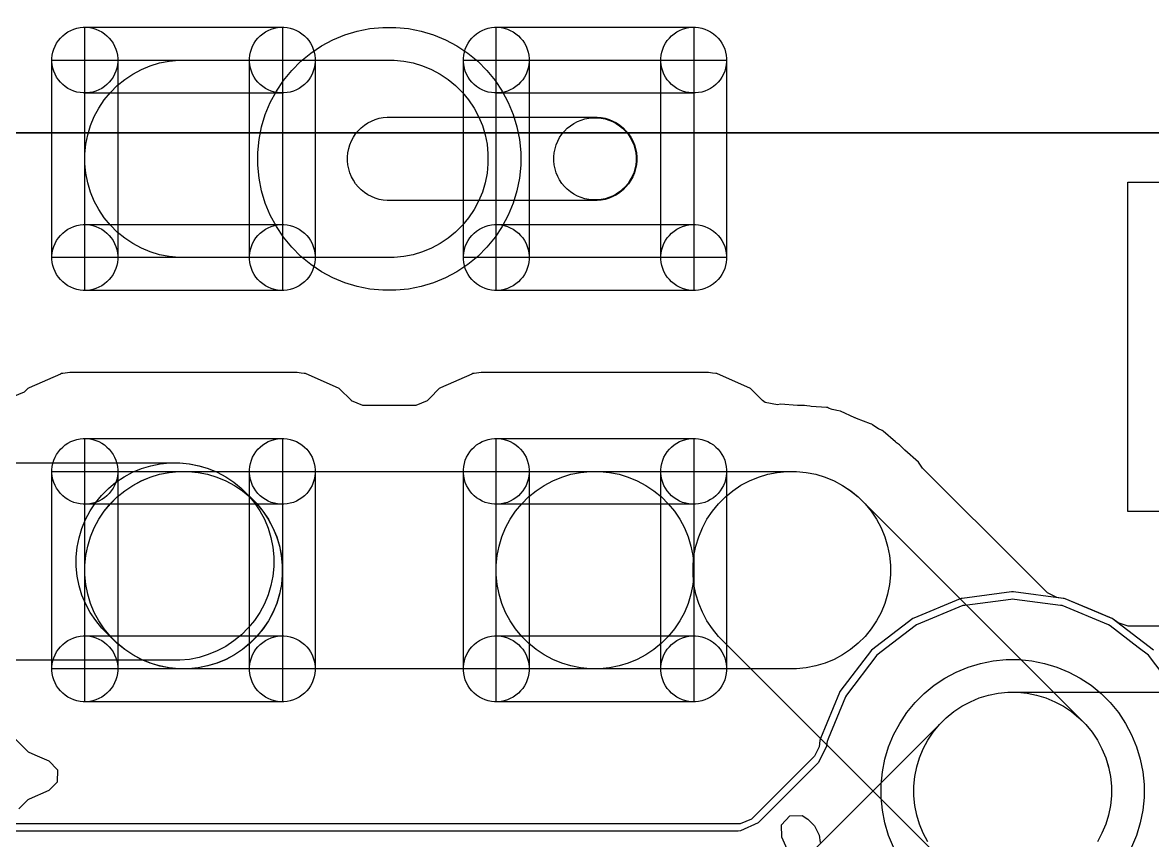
# Model space of a CAD drawing. Extents: x 125179 to 173800, y -108200 to -87800.
# Drawn here: x 142392 to 145825, y -95450 to -92965 of the extents above; entities that cross this region are included whole.
import ezdxf

# ---------------------------------------------------------------- set-up
doc = ezdxf.new("R2010")
doc.units = 0
doc.layers.add('L2D0_Cu1', color=1, linetype='CONTINUOUS')
doc.layers.add('L4D0_Cu2', color=2, linetype='CONTINUOUS')

msp = doc.modelspace()

# ---------------------------------------------------------------- linework, layer by layer
at = {"layer": 'L2D0_Cu1'}
for points in [[(142576.193, -93178.48), (142566.427, -93177.518), (142556.802, -93175.603), (142547.411, -93172.754), (142538.344, -93168.999), (142529.69, -93164.373), (142521.53, -93158.921), (142513.944, -93152.695), (142507.005, -93145.756), (142500.779, -93138.17), (142495.327, -93130.01), (142490.701, -93121.356), (142486.946, -93112.289), (142484.097, -93102.898), (142482.182, -93093.273), (142481.22, -93083.507), (142481.22, -93073.693), (142482.182, -93063.927), (142484.097, -93054.302), (142486.946, -93044.911), (142490.701, -93035.844), (142495.327, -93027.19), (142500.779, -93019.03), (142507.005, -93011.444), (142513.944, -93004.505), (142521.53, -92998.279), (142529.69, -92992.827), (142538.344, -92988.201), (142547.411, -92984.446), (142556.802, -92981.597), (142566.427, -92979.682), (142576.193, -92978.72), (142586.007, -92978.72), (142595.773, -92979.682), (142605.398, -92981.597), (142614.789, -92984.446), (142623.856, -92988.201), (142632.51, -92992.827), (142640.67, -92998.279), (142648.256, -93004.505), (142655.195, -93011.444), (142661.421, -93019.03), (142666.873, -93027.19), (142671.499, -93035.844), (142675.254, -93044.911), (142678.103, -93054.302), (142680.018, -93063.927), (142680.98, -93073.693), (142680.98, -93083.507), (142680.018, -93093.273), (142678.103, -93102.898), (142675.254, -93112.289), (142671.499, -93121.356), (142666.873, -93130.01), (142661.421, -93138.17), (142655.195, -93145.756), (142648.256, -93152.695), (142640.67, -93158.921), (142632.51, -93164.373), (142623.856, -93168.999), (142614.789, -93172.754), (142605.398, -93175.603), (142595.773, -93177.518), (142586.007, -93178.48)], [(142581.1, -93178.6), (142581.1, -92978.6), (143181.1, -92978.6), (143181.1, -93178.6)], [(143176.193, -93178.48), (143166.427, -93177.518), (143156.802, -93175.603), (143147.411, -93172.754), (143138.344, -93168.999), (143129.69, -93164.373), (143121.53, -93158.921), (143113.944, -93152.695), (143107.005, -93145.756), (143100.779, -93138.17), (143095.327, -93130.01), (143090.701, -93121.356), (143086.946, -93112.289), (143084.097, -93102.898), (143082.182, -93093.273), (143081.22, -93083.507), (143081.22, -93073.693), (143082.182, -93063.927), (143084.097, -93054.302), (143086.946, -93044.911), (143090.701, -93035.844), (143095.327, -93027.19), (143100.779, -93019.03), (143107.005, -93011.444), (143113.944, -93004.505), (143121.53, -92998.279), (143129.69, -92992.827), (143138.344, -92988.201), (143147.411, -92984.446), (143156.802, -92981.597), (143166.427, -92979.682), (143176.193, -92978.72), (143186.007, -92978.72), (143195.773, -92979.682), (143205.398, -92981.597), (143214.789, -92984.446), (143223.856, -92988.201), (143232.51, -92992.827), (143240.67, -92998.279), (143248.256, -93004.505), (143255.195, -93011.444), (143261.421, -93019.03), (143266.873, -93027.19), (143271.499, -93035.844), (143275.254, -93044.911), (143278.103, -93054.302), (143280.018, -93063.927), (143280.98, -93073.693), (143280.98, -93083.507), (143280.018, -93093.273), (143278.103, -93102.898), (143275.254, -93112.289), (143271.499, -93121.356), (143266.873, -93130.01), (143261.421, -93138.17), (143255.195, -93145.756), (143248.256, -93152.695), (143240.67, -93158.921), (143232.51, -93164.373), (143223.856, -93168.999), (143214.789, -93172.754), (143205.398, -93175.603), (143195.773, -93177.518), (143186.007, -93178.48)], [(143486.373, -93778.118), (143447.308, -93774.271), (143408.808, -93766.613), (143371.244, -93755.218), (143334.978, -93740.196), (143300.359, -93721.691), (143267.72, -93699.883), (143237.376, -93674.98), (143209.62, -93647.224), (143184.717, -93616.88), (143162.909, -93584.241), (143144.404, -93549.622), (143129.382, -93513.356), (143117.987, -93475.792), (143110.329, -93437.292), (143106.482, -93398.227), (143106.482, -93358.973), (143110.329, -93319.908), (143117.987, -93281.408), (143129.382, -93243.844), (143144.404, -93207.578), (143162.909, -93172.959), (143184.717, -93140.32), (143209.62, -93109.976), (143237.376, -93082.22), (143267.72, -93057.317), (143300.359, -93035.509), (143334.978, -93017.004), (143371.244, -93001.982), (143408.808, -92990.587), (143447.308, -92982.929), (143486.373, -92979.082), (143525.627, -92979.082), (143564.692, -92982.929), (143603.192, -92990.587), (143640.756, -93001.982), (143677.022, -93017.004), (143711.641, -93035.509), (143744.28, -93057.317), (143774.624, -93082.22), (143802.38, -93109.976), (143827.283, -93140.32), (143849.091, -93172.959), (143867.596, -93207.578), (143882.618, -93243.844), (143894.013, -93281.408), (143901.671, -93319.908), (143905.518, -93358.973), (143905.518, -93398.227), (143901.671, -93437.292), (143894.013, -93475.792), (143882.618, -93513.356), (143867.596, -93549.622), (143849.091, -93584.241), (143827.283, -93616.88), (143802.38, -93647.224), (143774.624, -93674.98), (143744.28, -93699.883), (143711.641, -93721.691), (143677.022, -93740.196), (143640.756, -93755.218), (143603.192, -93766.613), (143564.692, -93774.271), (143525.627, -93778.118)], [(143826.193, -93178.48), (143816.427, -93177.518), (143806.802, -93175.603), (143797.411, -93172.754), (143788.344, -93168.999), (143779.69, -93164.373), (143771.53, -93158.921), (143763.944, -93152.695), (143757.005, -93145.756), (143750.779, -93138.17), (143745.327, -93130.01), (143740.701, -93121.356), (143736.946, -93112.289), (143734.097, -93102.898), (143732.182, -93093.273), (143731.22, -93083.507), (143731.22, -93073.693), (143732.182, -93063.927), (143734.097, -93054.302), (143736.946, -93044.911), (143740.701, -93035.844), (143745.327, -93027.19), (143750.779, -93019.03), (143757.005, -93011.444), (143763.944, -93004.505), (143771.53, -92998.279), (143779.69, -92992.827), (143788.344, -92988.201), (143797.411, -92984.446), (143806.802, -92981.597), (143816.427, -92979.682), (143826.193, -92978.72), (143836.007, -92978.72), (143845.773, -92979.682), (143855.398, -92981.597), (143864.789, -92984.446), (143873.856, -92988.201), (143882.51, -92992.827), (143890.67, -92998.279), (143898.256, -93004.505), (143905.195, -93011.444), (143911.421, -93019.03), (143916.873, -93027.19), (143921.499, -93035.844), (143925.254, -93044.911), (143928.103, -93054.302), (143930.018, -93063.927), (143930.98, -93073.693), (143930.98, -93083.507), (143930.018, -93093.273), (143928.103, -93102.898), (143925.254, -93112.289), (143921.499, -93121.356), (143916.873, -93130.01), (143911.421, -93138.17), (143905.195, -93145.756), (143898.256, -93152.695), (143890.67, -93158.921), (143882.51, -93164.373), (143873.856, -93168.999), (143864.789, -93172.754), (143855.398, -93175.603), (143845.773, -93177.518), (143836.007, -93178.48)], [(143831.1, -93178.6), (143831.1, -92978.6), (144431.1, -92978.6), (144431.1, -93178.6)], [(144426.193, -93178.48), (144416.427, -93177.518), (144406.802, -93175.603), (144397.411, -93172.754), (144388.344, -93168.999), (144379.69, -93164.373), (144371.53, -93158.921), (144363.944, -93152.695), (144357.005, -93145.756), (144350.779, -93138.17), (144345.327, -93130.01), (144340.701, -93121.356), (144336.946, -93112.289), (144334.097, -93102.898), (144332.182, -93093.273), (144331.22, -93083.507), (144331.22, -93073.693), (144332.182, -93063.927), (144334.097, -93054.302), (144336.946, -93044.911), (144340.701, -93035.844), (144345.327, -93027.19), (144350.779, -93019.03), (144357.005, -93011.444), (144363.944, -93004.505), (144371.53, -92998.279), (144379.69, -92992.827), (144388.344, -92988.201), (144397.411, -92984.446), (144406.802, -92981.597), (144416.427, -92979.682), (144426.193, -92978.72), (144436.007, -92978.72), (144445.773, -92979.682), (144455.398, -92981.597), (144464.789, -92984.446), (144473.856, -92988.201), (144482.51, -92992.827), (144490.67, -92998.279), (144498.256, -93004.505), (144505.195, -93011.444), (144511.421, -93019.03), (144516.873, -93027.19), (144521.499, -93035.844), (144525.254, -93044.911), (144528.103, -93054.302), (144530.018, -93063.927), (144530.98, -93073.693), (144530.98, -93083.507), (144530.018, -93093.273), (144528.103, -93102.898), (144525.254, -93112.289), (144521.499, -93121.356), (144516.873, -93130.01), (144511.421, -93138.17), (144505.195, -93145.756), (144498.256, -93152.695), (144490.67, -93158.921), (144482.51, -93164.373), (144473.856, -93168.999), (144464.789, -93172.754), (144455.398, -93175.603), (144445.773, -93177.518), (144436.007, -93178.48)], [(142481.1, -93678.6), (142481.1, -93078.6), (142681.1, -93078.6), (142681.1, -93678.6)], [(142866.362, -93678.6), (142837.028, -93675.711), (142808.118, -93669.96), (142779.911, -93661.404), (142752.679, -93650.124), (142726.683, -93636.229), (142702.175, -93619.853), (142679.389, -93601.153), (142658.547, -93580.311), (142639.847, -93557.525), (142623.471, -93533.017), (142609.576, -93507.021), (142598.296, -93479.789), (142589.74, -93451.582), (142583.989, -93422.672), (142581.1, -93393.338), (142581.1, -93363.862), (142583.989, -93334.528), (142589.74, -93305.618), (142598.296, -93277.411), (142609.576, -93250.179), (142623.471, -93224.183), (142639.847, -93199.675), (142658.547, -93176.889), (142679.389, -93156.047), (142702.175, -93137.347), (142726.683, -93120.971), (142752.679, -93107.076), (142779.911, -93095.796), (142808.118, -93087.24), (142837.028, -93081.489), (142866.362, -93078.6), (143520.738, -93078.6), (143550.072, -93081.489), (143578.982, -93087.24), (143607.189, -93095.796), (143634.421, -93107.076), (143660.417, -93120.971), (143684.925, -93137.347), (143707.711, -93156.047), (143728.553, -93176.889), (143747.253, -93199.675), (143763.629, -93224.183), (143777.524, -93250.179), (143788.804, -93277.411), (143797.36, -93305.618), (143803.111, -93334.528), (143806, -93363.862), (143806, -93393.338), (143803.111, -93422.672), (143797.36, -93451.582), (143788.804, -93479.789), (143777.524, -93507.021), (143763.629, -93533.017), (143747.253, -93557.525), (143728.553, -93580.311), (143707.711, -93601.153), (143684.925, -93619.853), (143660.417, -93636.229), (143634.421, -93650.124), (143607.189, -93661.404), (143578.982, -93669.96), (143550.072, -93675.711), (143520.738, -93678.6)], [(142581.1, -93678.6), (142581.1, -93078.6), (143181.1, -93078.6), (143181.1, -93678.6)], [(143081.1, -93678.6), (143081.1, -93078.6), (143281.1, -93078.6), (143281.1, -93678.6)], [(143731.1, -93678.6), (143731.1, -93078.6), (143931.1, -93078.6), (143931.1, -93678.6)], [(143831.1, -93678.6), (143831.1, -93078.6), (144431.1, -93078.6), (144431.1, -93678.6)], [(144331.1, -93678.6), (144331.1, -93078.6), (144531.1, -93078.6), (144531.1, -93678.6)], [(143499.761, -93505.6), (143487.343, -93504.377), (143475.104, -93501.943), (143463.163, -93498.32), (143451.635, -93493.545), (143440.63, -93487.663), (143430.255, -93480.73), (143420.609, -93472.814), (143411.786, -93463.991), (143403.87, -93454.345), (143396.937, -93443.97), (143391.055, -93432.965), (143386.28, -93421.437), (143382.657, -93409.496), (143380.223, -93397.257), (143379, -93384.839), (143379, -93372.361), (143380.223, -93359.943), (143382.657, -93347.704), (143386.28, -93335.763), (143391.055, -93324.235), (143396.937, -93313.23), (143403.87, -93302.855), (143411.786, -93293.209), (143420.609, -93284.386), (143430.255, -93276.47), (143440.63, -93269.537), (143451.635, -93263.655), (143463.163, -93258.88), (143475.104, -93255.257), (143487.343, -93252.823), (143499.761, -93251.6), (144137.239, -93251.6), (144149.657, -93252.823), (144161.896, -93255.257), (144173.837, -93258.88), (144185.365, -93263.655), (144196.37, -93269.537), (144206.745, -93276.47), (144216.391, -93284.386), (144225.214, -93293.209), (144233.13, -93302.855), (144240.063, -93313.23), (144245.945, -93324.235), (144250.72, -93335.763), (144254.343, -93347.704), (144256.777, -93359.943), (144258, -93372.361), (144258, -93384.839), (144256.777, -93397.257), (144254.343, -93409.496), (144250.72, -93421.437), (144245.945, -93432.965), (144240.063, -93443.97), (144233.13, -93454.345), (144225.214, -93463.991), (144216.391, -93472.814), (144206.745, -93480.73), (144196.37, -93487.663), (144185.365, -93493.545), (144173.837, -93498.32), (144161.896, -93501.943), (144149.657, -93504.377), (144137.239, -93505.6)], [(144124.859, -93503.6), (144112.637, -93502.396), (144100.591, -93500), (144088.838, -93496.435), (144077.491, -93491.735), (144066.66, -93485.945), (144056.448, -93479.122), (144046.954, -93471.331), (144038.269, -93462.646), (144030.478, -93453.152), (144023.655, -93442.94), (144017.865, -93432.109), (144013.165, -93420.762), (144009.6, -93409.009), (144007.204, -93396.963), (144006, -93384.741), (144006, -93372.459), (144007.204, -93360.237), (144009.6, -93348.191), (144013.165, -93336.438), (144017.865, -93325.091), (144023.655, -93314.26), (144030.478, -93304.048), (144038.269, -93294.554), (144046.954, -93285.869), (144056.448, -93278.078), (144066.66, -93271.255), (144077.491, -93265.465), (144088.838, -93260.765), (144100.591, -93257.2), (144112.637, -93254.804), (144124.859, -93253.6), (144137.241, -93253.6), (144149.463, -93254.804), (144161.509, -93257.2), (144173.262, -93260.765), (144184.609, -93265.465), (144195.44, -93271.255), (144205.652, -93278.078), (144215.146, -93285.869), (144223.831, -93294.554), (144231.622, -93304.048), (144238.445, -93314.26), (144244.235, -93325.091), (144248.935, -93336.438), (144252.5, -93348.191), (144254.896, -93360.237), (144256.1, -93372.459), (144256.1, -93384.741), (144254.896, -93396.963), (144252.5, -93409.009), (144248.935, -93420.762), (144244.235, -93432.109), (144238.445, -93442.94), (144231.622, -93453.152), (144223.831, -93462.646), (144215.146, -93471.331), (144205.652, -93479.122), (144195.44, -93485.945), (144184.609, -93491.735), (144173.262, -93496.435), (144161.509, -93500), (144149.463, -93502.396), (144137.241, -93503.6)], [(145750, -94450), (145750, -93450), (146850, -93450), (146850, -94450)], [(142576.193, -93778.48), (142566.427, -93777.518), (142556.802, -93775.603), (142547.411, -93772.754), (142538.344, -93768.999), (142529.69, -93764.373), (142521.53, -93758.921), (142513.944, -93752.695), (142507.005, -93745.756), (142500.779, -93738.17), (142495.327, -93730.01), (142490.701, -93721.356), (142486.946, -93712.289), (142484.097, -93702.898), (142482.182, -93693.273), (142481.22, -93683.507), (142481.22, -93673.693), (142482.182, -93663.927), (142484.097, -93654.302), (142486.946, -93644.911), (142490.701, -93635.844), (142495.327, -93627.19), (142500.779, -93619.03), (142507.005, -93611.444), (142513.944, -93604.505), (142521.53, -93598.279), (142529.69, -93592.827), (142538.344, -93588.201), (142547.411, -93584.446), (142556.802, -93581.597), (142566.427, -93579.682), (142576.193, -93578.72), (142586.007, -93578.72), (142595.773, -93579.682), (142605.398, -93581.597), (142614.789, -93584.446), (142623.856, -93588.201), (142632.51, -93592.827), (142640.67, -93598.279), (142648.256, -93604.505), (142655.195, -93611.444), (142661.421, -93619.03), (142666.873, -93627.19), (142671.499, -93635.844), (142675.254, -93644.911), (142678.103, -93654.302), (142680.018, -93663.927), (142680.98, -93673.693), (142680.98, -93683.507), (142680.018, -93693.273), (142678.103, -93702.898), (142675.254, -93712.289), (142671.499, -93721.356), (142666.873, -93730.01), (142661.421, -93738.17), (142655.195, -93745.756), (142648.256, -93752.695), (142640.67, -93758.921), (142632.51, -93764.373), (142623.856, -93768.999), (142614.789, -93772.754), (142605.398, -93775.603), (142595.773, -93777.518), (142586.007, -93778.48)], [(142581.1, -93778.6), (142581.1, -93578.6), (143181.1, -93578.6), (143181.1, -93778.6)], [(143176.193, -93778.48), (143166.427, -93777.518), (143156.802, -93775.603), (143147.411, -93772.754), (143138.344, -93768.999), (143129.69, -93764.373), (143121.53, -93758.921), (143113.944, -93752.695), (143107.005, -93745.756), (143100.779, -93738.17), (143095.327, -93730.01), (143090.701, -93721.356), (143086.946, -93712.289), (143084.097, -93702.898), (143082.182, -93693.273), (143081.22, -93683.507), (143081.22, -93673.693), (143082.182, -93663.927), (143084.097, -93654.302), (143086.946, -93644.911), (143090.701, -93635.844), (143095.327, -93627.19), (143100.779, -93619.03), (143107.005, -93611.444), (143113.944, -93604.505), (143121.53, -93598.279), (143129.69, -93592.827), (143138.344, -93588.201), (143147.411, -93584.446), (143156.802, -93581.597), (143166.427, -93579.682), (143176.193, -93578.72), (143186.007, -93578.72), (143195.773, -93579.682), (143205.398, -93581.597), (143214.789, -93584.446), (143223.856, -93588.201), (143232.51, -93592.827), (143240.67, -93598.279), (143248.256, -93604.505), (143255.195, -93611.444), (143261.421, -93619.03), (143266.873, -93627.19), (143271.499, -93635.844), (143275.254, -93644.911), (143278.103, -93654.302), (143280.018, -93663.927), (143280.98, -93673.693), (143280.98, -93683.507), (143280.018, -93693.273), (143278.103, -93702.898), (143275.254, -93712.289), (143271.499, -93721.356), (143266.873, -93730.01), (143261.421, -93738.17), (143255.195, -93745.756), (143248.256, -93752.695), (143240.67, -93758.921), (143232.51, -93764.373), (143223.856, -93768.999), (143214.789, -93772.754), (143205.398, -93775.603), (143195.773, -93777.518), (143186.007, -93778.48)], [(143826.193, -93778.48), (143816.427, -93777.518), (143806.802, -93775.603), (143797.411, -93772.754), (143788.344, -93768.999), (143779.69, -93764.373), (143771.53, -93758.921), (143763.944, -93752.695), (143757.005, -93745.756), (143750.779, -93738.17), (143745.327, -93730.01), (143740.701, -93721.356), (143736.946, -93712.289), (143734.097, -93702.898), (143732.182, -93693.273), (143731.22, -93683.507), (143731.22, -93673.693), (143732.182, -93663.927), (143734.097, -93654.302), (143736.946, -93644.911), (143740.701, -93635.844), (143745.327, -93627.19), (143750.779, -93619.03), (143757.005, -93611.444), (143763.944, -93604.505), (143771.53, -93598.279), (143779.69, -93592.827), (143788.344, -93588.201), (143797.411, -93584.446), (143806.802, -93581.597), (143816.427, -93579.682), (143826.193, -93578.72), (143836.007, -93578.72), (143845.773, -93579.682), (143855.398, -93581.597), (143864.789, -93584.446), (143873.856, -93588.201), (143882.51, -93592.827), (143890.67, -93598.279), (143898.256, -93604.505), (143905.195, -93611.444), (143911.421, -93619.03), (143916.873, -93627.19), (143921.499, -93635.844), (143925.254, -93644.911), (143928.103, -93654.302), (143930.018, -93663.927), (143930.98, -93673.693), (143930.98, -93683.507), (143930.018, -93693.273), (143928.103, -93702.898), (143925.254, -93712.289), (143921.499, -93721.356), (143916.873, -93730.01), (143911.421, -93738.17), (143905.195, -93745.756), (143898.256, -93752.695), (143890.67, -93758.921), (143882.51, -93764.373), (143873.856, -93768.999), (143864.789, -93772.754), (143855.398, -93775.603), (143845.773, -93777.518), (143836.007, -93778.48)], [(143831.1, -93778.6), (143831.1, -93578.6), (144431.1, -93578.6), (144431.1, -93778.6)], [(144426.193, -93778.48), (144416.427, -93777.518), (144406.802, -93775.603), (144397.411, -93772.754), (144388.344, -93768.999), (144379.69, -93764.373), (144371.53, -93758.921), (144363.944, -93752.695), (144357.005, -93745.756), (144350.779, -93738.17), (144345.327, -93730.01), (144340.701, -93721.356), (144336.946, -93712.289), (144334.097, -93702.898), (144332.182, -93693.273), (144331.22, -93683.507), (144331.22, -93673.693), (144332.182, -93663.927), (144334.097, -93654.302), (144336.946, -93644.911), (144340.701, -93635.844), (144345.327, -93627.19), (144350.779, -93619.03), (144357.005, -93611.444), (144363.944, -93604.505), (144371.53, -93598.279), (144379.69, -93592.827), (144388.344, -93588.201), (144397.411, -93584.446), (144406.802, -93581.597), (144416.427, -93579.682), (144426.193, -93578.72), (144436.007, -93578.72), (144445.773, -93579.682), (144455.398, -93581.597), (144464.789, -93584.446), (144473.856, -93588.201), (144482.51, -93592.827), (144490.67, -93598.279), (144498.256, -93604.505), (144505.195, -93611.444), (144511.421, -93619.03), (144516.873, -93627.19), (144521.499, -93635.844), (144525.254, -93644.911), (144528.103, -93654.302), (144530.018, -93663.927), (144530.98, -93673.693), (144530.98, -93683.507), (144530.018, -93693.273), (144528.103, -93702.898), (144525.254, -93712.289), (144521.499, -93721.356), (144516.873, -93730.01), (144511.421, -93738.17), (144505.195, -93745.756), (144498.256, -93752.695), (144490.67, -93758.921), (144482.51, -93764.373), (144473.856, -93768.999), (144464.789, -93772.754), (144455.398, -93775.603), (144445.773, -93777.518), (144436.007, -93778.48)], [(142576.193, -94428.48), (142566.427, -94427.518), (142556.802, -94425.603), (142547.411, -94422.754), (142538.344, -94418.999), (142529.69, -94414.373), (142521.53, -94408.921), (142513.944, -94402.695), (142507.005, -94395.756), (142500.779, -94388.17), (142495.327, -94380.01), (142490.701, -94371.356), (142486.946, -94362.289), (142484.097, -94352.898), (142482.182, -94343.273), (142481.22, -94333.507), (142481.22, -94323.693), (142482.182, -94313.927), (142484.097, -94304.302), (142486.946, -94294.911), (142490.701, -94285.844), (142495.327, -94277.19), (142500.779, -94269.03), (142507.005, -94261.444), (142513.944, -94254.505), (142521.53, -94248.279), (142529.69, -94242.827), (142538.344, -94238.201), (142547.411, -94234.446), (142556.802, -94231.597), (142566.427, -94229.682), (142576.193, -94228.72), (142586.007, -94228.72), (142595.773, -94229.682), (142605.398, -94231.597), (142614.789, -94234.446), (142623.856, -94238.201), (142632.51, -94242.827), (142640.67, -94248.279), (142648.256, -94254.505), (142655.195, -94261.444), (142661.421, -94269.03), (142666.873, -94277.19), (142671.499, -94285.844), (142675.254, -94294.911), (142678.103, -94304.302), (142680.018, -94313.927), (142680.98, -94323.693), (142680.98, -94333.507), (142680.018, -94343.273), (142678.103, -94352.898), (142675.254, -94362.289), (142671.499, -94371.356), (142666.873, -94380.01), (142661.421, -94388.17), (142655.195, -94395.756), (142648.256, -94402.695), (142640.67, -94408.921), (142632.51, -94414.373), (142623.856, -94418.999), (142614.789, -94422.754), (142605.398, -94425.603), (142595.773, -94427.518), (142586.007, -94428.48)], [(142581.1, -94428.6), (142581.1, -94228.6), (143181.1, -94228.6), (143181.1, -94428.6)], [(143176.193, -94428.48), (143166.427, -94427.518), (143156.802, -94425.603), (143147.411, -94422.754), (143138.344, -94418.999), (143129.69, -94414.373), (143121.53, -94408.921), (143113.944, -94402.695), (143107.005, -94395.756), (143100.779, -94388.17), (143095.327, -94380.01), (143090.701, -94371.356), (143086.946, -94362.289), (143084.097, -94352.898), (143082.182, -94343.273), (143081.22, -94333.507), (143081.22, -94323.693), (143082.182, -94313.927), (143084.097, -94304.302), (143086.946, -94294.911), (143090.701, -94285.844), (143095.327, -94277.19), (143100.779, -94269.03), (143107.005, -94261.444), (143113.944, -94254.505), (143121.53, -94248.279), (143129.69, -94242.827), (143138.344, -94238.201), (143147.411, -94234.446), (143156.802, -94231.597), (143166.427, -94229.682), (143176.193, -94228.72), (143186.007, -94228.72), (143195.773, -94229.682), (143205.398, -94231.597), (143214.789, -94234.446), (143223.856, -94238.201), (143232.51, -94242.827), (143240.67, -94248.279), (143248.256, -94254.505), (143255.195, -94261.444), (143261.421, -94269.03), (143266.873, -94277.19), (143271.499, -94285.844), (143275.254, -94294.911), (143278.103, -94304.302), (143280.018, -94313.927), (143280.98, -94323.693), (143280.98, -94333.507), (143280.018, -94343.273), (143278.103, -94352.898), (143275.254, -94362.289), (143271.499, -94371.356), (143266.873, -94380.01), (143261.421, -94388.17), (143255.195, -94395.756), (143248.256, -94402.695), (143240.67, -94408.921), (143232.51, -94414.373), (143223.856, -94418.999), (143214.789, -94422.754), (143205.398, -94425.603), (143195.773, -94427.518), (143186.007, -94428.48)], [(143826.193, -94428.48), (143816.427, -94427.518), (143806.802, -94425.603), (143797.411, -94422.754), (143788.344, -94418.999), (143779.69, -94414.373), (143771.53, -94408.921), (143763.944, -94402.695), (143757.005, -94395.756), (143750.779, -94388.17), (143745.327, -94380.01), (143740.701, -94371.356), (143736.946, -94362.289), (143734.097, -94352.898), (143732.182, -94343.273), (143731.22, -94333.507), (143731.22, -94323.693), (143732.182, -94313.927), (143734.097, -94304.302), (143736.946, -94294.911), (143740.701, -94285.844), (143745.327, -94277.19), (143750.779, -94269.03), (143757.005, -94261.444), (143763.944, -94254.505), (143771.53, -94248.279), (143779.69, -94242.827), (143788.344, -94238.201), (143797.411, -94234.446), (143806.802, -94231.597), (143816.427, -94229.682), (143826.193, -94228.72), (143836.007, -94228.72), (143845.773, -94229.682), (143855.398, -94231.597), (143864.789, -94234.446), (143873.856, -94238.201), (143882.51, -94242.827), (143890.67, -94248.279), (143898.256, -94254.505), (143905.195, -94261.444), (143911.421, -94269.03), (143916.873, -94277.19), (143921.499, -94285.844), (143925.254, -94294.911), (143928.103, -94304.302), (143930.018, -94313.927), (143930.98, -94323.693), (143930.98, -94333.507), (143930.018, -94343.273), (143928.103, -94352.898), (143925.254, -94362.289), (143921.499, -94371.356), (143916.873, -94380.01), (143911.421, -94388.17), (143905.195, -94395.756), (143898.256, -94402.695), (143890.67, -94408.921), (143882.51, -94414.373), (143873.856, -94418.999), (143864.789, -94422.754), (143855.398, -94425.603), (143845.773, -94427.518), (143836.007, -94428.48)], [(143831.1, -94428.6), (143831.1, -94228.6), (144431.1, -94228.6), (144431.1, -94428.6)], [(144426.193, -94428.48), (144416.427, -94427.518), (144406.802, -94425.603), (144397.411, -94422.754), (144388.344, -94418.999), (144379.69, -94414.373), (144371.53, -94408.921), (144363.944, -94402.695), (144357.005, -94395.756), (144350.779, -94388.17), (144345.327, -94380.01), (144340.701, -94371.356), (144336.946, -94362.289), (144334.097, -94352.898), (144332.182, -94343.273), (144331.22, -94333.507), (144331.22, -94323.693), (144332.182, -94313.927), (144334.097, -94304.302), (144336.946, -94294.911), (144340.701, -94285.844), (144345.327, -94277.19), (144350.779, -94269.03), (144357.005, -94261.444), (144363.944, -94254.505), (144371.53, -94248.279), (144379.69, -94242.827), (144388.344, -94238.201), (144397.411, -94234.446), (144406.802, -94231.597), (144416.427, -94229.682), (144426.193, -94228.72), (144436.007, -94228.72), (144445.773, -94229.682), (144455.398, -94231.597), (144464.789, -94234.446), (144473.856, -94238.201), (144482.51, -94242.827), (144490.67, -94248.279), (144498.256, -94254.505), (144505.195, -94261.444), (144511.421, -94269.03), (144516.873, -94277.19), (144521.499, -94285.844), (144525.254, -94294.911), (144528.103, -94304.302), (144530.018, -94313.927), (144530.98, -94323.693), (144530.98, -94333.507), (144530.018, -94343.273), (144528.103, -94352.898), (144525.254, -94362.289), (144521.499, -94371.356), (144516.873, -94380.01), (144511.421, -94388.17), (144505.195, -94395.756), (144498.256, -94402.695), (144490.67, -94408.921), (144482.51, -94414.373), (144473.856, -94418.999), (144464.789, -94422.754), (144455.398, -94425.603), (144445.773, -94427.518), (144436.007, -94428.48)], [(142481.1, -94928.6), (142481.1, -94328.6), (142681.1, -94328.6), (142681.1, -94928.6)], [(142866.84, -94928.628), (142837.5, -94925.795), (142808.58, -94920.1), (142780.356, -94911.598), (142753.102, -94900.371), (142727.08, -94886.526), (142702.54, -94870.197), (142679.719, -94851.542), (142632.836, -94804.839), (142614.092, -94782.09), (142597.669, -94757.613), (142583.724, -94731.644), (142572.392, -94704.434), (142563.781, -94676.243), (142557.975, -94647.345), (142555.029, -94618.016), (142554.972, -94588.54), (142557.805, -94559.2), (142563.5, -94530.28), (142572.002, -94502.056), (142583.229, -94474.802), (142597.074, -94448.78), (142613.403, -94424.24), (142632.058, -94401.419), (142652.861, -94380.536), (142675.61, -94361.792), (142700.087, -94345.369), (142726.056, -94331.424), (142753.266, -94320.092), (142781.457, -94311.481), (142810.355, -94305.675), (142839.684, -94302.729), (142869.16, -94302.672), (142898.5, -94305.505), (142927.42, -94311.2), (142955.644, -94319.702), (142982.898, -94330.929), (143008.92, -94344.774), (143033.46, -94361.103), (143056.281, -94379.758), (143103.164, -94426.461), (143121.908, -94449.21), (143138.331, -94473.687), (143152.276, -94499.656), (143163.608, -94526.866), (143172.219, -94555.057), (143178.025, -94583.955), (143180.971, -94613.284), (143181.028, -94642.76), (143178.195, -94672.1), (143172.5, -94701.02), (143163.998, -94729.244), (143152.771, -94756.498), (143138.926, -94782.52), (143122.597, -94807.06), (143103.942, -94829.881), (143083.139, -94850.764), (143060.39, -94869.508), (143035.913, -94885.931), (143009.944, -94899.876), (142982.734, -94911.208), (142954.543, -94919.819), (142925.645, -94925.625), (142896.316, -94928.571)], [(142866.262, -94928.6), (142836.928, -94925.711), (142808.018, -94919.96), (142779.811, -94911.404), (142752.579, -94900.124), (142726.583, -94886.229), (142702.075, -94869.853), (142679.289, -94851.153), (142658.447, -94830.311), (142639.747, -94807.525), (142623.371, -94783.017), (142609.476, -94757.021), (142598.196, -94729.789), (142589.64, -94701.582), (142583.889, -94672.672), (142581, -94643.338), (142581, -94613.862), (142583.889, -94584.528), (142589.64, -94555.618), (142598.196, -94527.411), (142609.476, -94500.179), (142623.371, -94474.183), (142639.747, -94449.675), (142658.447, -94426.889), (142679.289, -94406.047), (142702.075, -94387.347), (142726.583, -94370.971), (142752.579, -94357.076), (142779.811, -94345.796), (142808.018, -94337.24), (142836.928, -94331.489), (142866.262, -94328.6), (142895.838, -94328.6), (142925.172, -94331.489), (142954.082, -94337.24), (142982.289, -94345.796), (143009.521, -94357.076), (143035.517, -94370.971), (143060.025, -94387.347), (143082.811, -94406.047), (143103.653, -94426.889), (143122.353, -94449.675), (143138.729, -94474.183), (143152.624, -94500.179), (143163.904, -94527.411), (143172.46, -94555.618), (143178.211, -94584.528), (143181.1, -94613.862), (143181.1, -94643.338), (143178.211, -94672.672), (143172.46, -94701.582), (143163.904, -94729.789), (143152.624, -94757.021), (143138.729, -94783.017), (143122.353, -94807.525), (143103.653, -94830.311), (143082.811, -94851.153), (143060.025, -94869.853), (143035.517, -94886.229), (143009.521, -94900.124), (142982.289, -94911.404), (142954.082, -94919.96), (142925.172, -94925.711), (142895.838, -94928.6)], [(142866.362, -94928.6), (142837.028, -94925.711), (142808.118, -94919.96), (142779.911, -94911.404), (142752.679, -94900.124), (142726.683, -94886.229), (142702.175, -94869.853), (142679.389, -94851.153), (142658.547, -94830.311), (142639.847, -94807.525), (142623.471, -94783.017), (142609.576, -94757.021), (142598.296, -94729.789), (142589.74, -94701.582), (142583.989, -94672.672), (142581.1, -94643.338), (142581.1, -94613.862), (142583.989, -94584.528), (142589.74, -94555.618), (142598.296, -94527.411), (142609.576, -94500.179), (142623.471, -94474.183), (142639.847, -94449.675), (142658.547, -94426.889), (142679.389, -94406.047), (142702.175, -94387.347), (142726.683, -94370.971), (142752.679, -94357.076), (142779.911, -94345.796), (142808.118, -94337.24), (142837.028, -94331.489), (142866.362, -94328.6), (144145.838, -94328.6), (144175.172, -94331.489), (144204.082, -94337.24), (144232.289, -94345.796), (144259.521, -94357.076), (144285.517, -94370.971), (144310.025, -94387.347), (144332.811, -94406.047), (144353.653, -94426.889), (144372.353, -94449.675), (144388.729, -94474.183), (144402.624, -94500.179), (144413.904, -94527.411), (144422.46, -94555.618), (144428.211, -94584.528), (144431.1, -94613.862), (144431.1, -94643.338), (144428.211, -94672.672), (144422.46, -94701.582), (144413.904, -94729.789), (144402.624, -94757.021), (144388.729, -94783.017), (144372.353, -94807.525), (144353.653, -94830.311), (144332.811, -94851.153), (144310.025, -94869.853), (144285.517, -94886.229), (144259.521, -94900.124), (144232.289, -94911.404), (144204.082, -94919.96), (144175.172, -94925.711), (144145.838, -94928.6)], [(142581.1, -94928.6), (142581.1, -94328.6), (143181.1, -94328.6), (143181.1, -94928.6)], [(143081.1, -94928.6), (143081.1, -94328.6), (143281.1, -94328.6), (143281.1, -94928.6)], [(143731.1, -94928.6), (143731.1, -94328.6), (143931.1, -94328.6), (143931.1, -94928.6)], [(143831.1, -94928.6), (143831.1, -94328.6), (144431.1, -94328.6), (144431.1, -94928.6)], [(144116.362, -94928.6), (144087.028, -94925.711), (144058.118, -94919.96), (144029.911, -94911.404), (144002.679, -94900.124), (143976.683, -94886.229), (143952.175, -94869.853), (143929.389, -94851.153), (143908.547, -94830.311), (143889.847, -94807.525), (143873.471, -94783.017), (143859.576, -94757.021), (143848.296, -94729.789), (143839.74, -94701.582), (143833.989, -94672.672), (143831.1, -94643.338), (143831.1, -94613.862), (143833.989, -94584.528), (143839.74, -94555.618), (143848.296, -94527.411), (143859.576, -94500.179), (143873.471, -94474.183), (143889.847, -94449.675), (143908.547, -94426.889), (143929.389, -94406.047), (143952.175, -94387.347), (143976.683, -94370.971), (144002.679, -94357.076), (144029.911, -94345.796), (144058.118, -94337.24), (144087.028, -94331.489), (144116.362, -94328.6), (144743.738, -94328.6), (144773.072, -94331.489), (144801.982, -94337.24), (144830.189, -94345.796), (144857.421, -94357.076), (144883.417, -94370.971), (144907.925, -94387.347), (144930.711, -94406.047), (144951.553, -94426.889), (144970.253, -94449.675), (144986.629, -94474.183), (145000.524, -94500.179), (145011.804, -94527.411), (145020.36, -94555.618), (145026.111, -94584.528), (145029, -94613.862), (145029, -94643.338), (145026.111, -94672.672), (145020.36, -94701.582), (145011.804, -94729.789), (145000.524, -94757.021), (144986.629, -94783.017), (144970.253, -94807.525), (144951.553, -94830.311), (144930.711, -94851.153), (144907.925, -94869.853), (144883.417, -94886.229), (144857.421, -94900.124), (144830.189, -94911.404), (144801.982, -94919.96), (144773.072, -94925.711), (144743.738, -94928.6)], [(144331.1, -94928.6), (144331.1, -94328.6), (144531.1, -94328.6), (144531.1, -94928.6)], [(142576.193, -95028.48), (142566.427, -95027.518), (142556.802, -95025.603), (142547.411, -95022.754), (142538.344, -95018.999), (142529.69, -95014.373), (142521.53, -95008.921), (142513.944, -95002.695), (142507.005, -94995.756), (142500.779, -94988.17), (142495.327, -94980.01), (142490.701, -94971.356), (142486.946, -94962.289), (142484.097, -94952.898), (142482.182, -94943.273), (142481.22, -94933.507), (142481.22, -94923.693), (142482.182, -94913.927), (142484.097, -94904.302), (142486.946, -94894.911), (142490.701, -94885.844), (142495.327, -94877.19), (142500.779, -94869.03), (142507.005, -94861.444), (142513.944, -94854.505), (142521.53, -94848.279), (142529.69, -94842.827), (142538.344, -94838.201), (142547.411, -94834.446), (142556.802, -94831.597), (142566.427, -94829.682), (142576.193, -94828.72), (142586.007, -94828.72), (142595.773, -94829.682), (142605.398, -94831.597), (142614.789, -94834.446), (142623.856, -94838.201), (142632.51, -94842.827), (142640.67, -94848.279), (142648.256, -94854.505), (142655.195, -94861.444), (142661.421, -94869.03), (142666.873, -94877.19), (142671.499, -94885.844), (142675.254, -94894.911), (142678.103, -94904.302), (142680.018, -94913.927), (142680.98, -94923.693), (142680.98, -94933.507), (142680.018, -94943.273), (142678.103, -94952.898), (142675.254, -94962.289), (142671.499, -94971.356), (142666.873, -94980.01), (142661.421, -94988.17), (142655.195, -94995.756), (142648.256, -95002.695), (142640.67, -95008.921), (142632.51, -95014.373), (142623.856, -95018.999), (142614.789, -95022.754), (142605.398, -95025.603), (142595.773, -95027.518), (142586.007, -95028.48)], [(142581.1, -95028.6), (142581.1, -94828.6), (143181.1, -94828.6), (143181.1, -95028.6)], [(143176.193, -95028.48), (143166.427, -95027.518), (143156.802, -95025.603), (143147.411, -95022.754), (143138.344, -95018.999), (143129.69, -95014.373), (143121.53, -95008.921), (143113.944, -95002.695), (143107.005, -94995.756), (143100.779, -94988.17), (143095.327, -94980.01), (143090.701, -94971.356), (143086.946, -94962.289), (143084.097, -94952.898), (143082.182, -94943.273), (143081.22, -94933.507), (143081.22, -94923.693), (143082.182, -94913.927), (143084.097, -94904.302), (143086.946, -94894.911), (143090.701, -94885.844), (143095.327, -94877.19), (143100.779, -94869.03), (143107.005, -94861.444), (143113.944, -94854.505), (143121.53, -94848.279), (143129.69, -94842.827), (143138.344, -94838.201), (143147.411, -94834.446), (143156.802, -94831.597), (143166.427, -94829.682), (143176.193, -94828.72), (143186.007, -94828.72), (143195.773, -94829.682), (143205.398, -94831.597), (143214.789, -94834.446), (143223.856, -94838.201), (143232.51, -94842.827), (143240.67, -94848.279), (143248.256, -94854.505), (143255.195, -94861.444), (143261.421, -94869.03), (143266.873, -94877.19), (143271.499, -94885.844), (143275.254, -94894.911), (143278.103, -94904.302), (143280.018, -94913.927), (143280.98, -94923.693), (143280.98, -94933.507), (143280.018, -94943.273), (143278.103, -94952.898), (143275.254, -94962.289), (143271.499, -94971.356), (143266.873, -94980.01), (143261.421, -94988.17), (143255.195, -94995.756), (143248.256, -95002.695), (143240.67, -95008.921), (143232.51, -95014.373), (143223.856, -95018.999), (143214.789, -95022.754), (143205.398, -95025.603), (143195.773, -95027.518), (143186.007, -95028.48)], [(143826.193, -95028.48), (143816.427, -95027.518), (143806.802, -95025.603), (143797.411, -95022.754), (143788.344, -95018.999), (143779.69, -95014.373), (143771.53, -95008.921), (143763.944, -95002.695), (143757.005, -94995.756), (143750.779, -94988.17), (143745.327, -94980.01), (143740.701, -94971.356), (143736.946, -94962.289), (143734.097, -94952.898), (143732.182, -94943.273), (143731.22, -94933.507), (143731.22, -94923.693), (143732.182, -94913.927), (143734.097, -94904.302), (143736.946, -94894.911), (143740.701, -94885.844), (143745.327, -94877.19), (143750.779, -94869.03), (143757.005, -94861.444), (143763.944, -94854.505), (143771.53, -94848.279), (143779.69, -94842.827), (143788.344, -94838.201), (143797.411, -94834.446), (143806.802, -94831.597), (143816.427, -94829.682), (143826.193, -94828.72), (143836.007, -94828.72), (143845.773, -94829.682), (143855.398, -94831.597), (143864.789, -94834.446), (143873.856, -94838.201), (143882.51, -94842.827), (143890.67, -94848.279), (143898.256, -94854.505), (143905.195, -94861.444), (143911.421, -94869.03), (143916.873, -94877.19), (143921.499, -94885.844), (143925.254, -94894.911), (143928.103, -94904.302), (143930.018, -94913.927), (143930.98, -94923.693), (143930.98, -94933.507), (143930.018, -94943.273), (143928.103, -94952.898), (143925.254, -94962.289), (143921.499, -94971.356), (143916.873, -94980.01), (143911.421, -94988.17), (143905.195, -94995.756), (143898.256, -95002.695), (143890.67, -95008.921), (143882.51, -95014.373), (143873.856, -95018.999), (143864.789, -95022.754), (143855.398, -95025.603), (143845.773, -95027.518), (143836.007, -95028.48)], [(143831.1, -95028.6), (143831.1, -94828.6), (144431.1, -94828.6), (144431.1, -95028.6)], [(144426.193, -95028.48), (144416.427, -95027.518), (144406.802, -95025.603), (144397.411, -95022.754), (144388.344, -95018.999), (144379.69, -95014.373), (144371.53, -95008.921), (144363.944, -95002.695), (144357.005, -94995.756), (144350.779, -94988.17), (144345.327, -94980.01), (144340.701, -94971.356), (144336.946, -94962.289), (144334.097, -94952.898), (144332.182, -94943.273), (144331.22, -94933.507), (144331.22, -94923.693), (144332.182, -94913.927), (144334.097, -94904.302), (144336.946, -94894.911), (144340.701, -94885.844), (144345.327, -94877.19), (144350.779, -94869.03), (144357.005, -94861.444), (144363.944, -94854.505), (144371.53, -94848.279), (144379.69, -94842.827), (144388.344, -94838.201), (144397.411, -94834.446), (144406.802, -94831.597), (144416.427, -94829.682), (144426.193, -94828.72), (144436.007, -94828.72), (144445.773, -94829.682), (144455.398, -94831.597), (144464.789, -94834.446), (144473.856, -94838.201), (144482.51, -94842.827), (144490.67, -94848.279), (144498.256, -94854.505), (144505.195, -94861.444), (144511.421, -94869.03), (144516.873, -94877.19), (144521.499, -94885.844), (144525.254, -94894.911), (144528.103, -94904.302), (144530.018, -94913.927), (144530.98, -94923.693), (144530.98, -94933.507), (144530.018, -94943.273), (144528.103, -94952.898), (144525.254, -94962.289), (144521.499, -94971.356), (144516.873, -94980.01), (144511.421, -94988.17), (144505.195, -94995.756), (144498.256, -95002.695), (144490.67, -95008.921), (144482.51, -95014.373), (144473.856, -95018.999), (144464.789, -95022.754), (144455.398, -95025.603), (144445.773, -95027.518), (144436.007, -95028.48)]]:
    msp.add_lwpolyline(points, close=True, dxfattribs=at)
for points in [[(151072.39, -94799.5), (145750.799, -94799.5), (145720.97, -94789.374), (145705.391, -94777.42), (145705.387, -94777.418), (145702.841, -94775.464), (145643.203, -94750.761), (145559.728, -94716.184), (145559.724, -94716.183), (145556.762, -94714.956), (145553.581, -94714.537), (145553.58, -94714.537), (145534.278, -94711.996), (145506.015, -94698.053), (145491.816, -94683.845), (145439.785, -94631.783), (145126.481, -94318.292), (145119.701, -94309.803), (145115.934, -94303.833), (145115.931, -94303.83), (145114.07, -94300.88), (145072.672, -94264.318), (145070.47, -94262.249), (145057.607, -94249.378), (145056.21, -94248.33), (145056.205, -94248.326), (145046.892, -94241.341), (145043.866, -94238.878), (145006.612, -94205.977), (145003.454, -94204.494), (145003.452, -94204.493), (144992.767, -94199.476), (144984.195, -94194.324), (144974.752, -94187.242), (144974.749, -94187.24), (144971.956, -94185.146), (144968.686, -94183.919), (144968.684, -94183.918), (144925.423, -94167.686), (144921.811, -94166.163), (144920.553, -94165.572), (144876.837, -94145.047), (144865.746, -94143.32), (144861.72, -94142.693), (144852.046, -94140.153), (144840.998, -94136.008), (144840.999, -94136.008), (144837.728, -94134.781), (144834.246, -94134.521), (144834.245, -94134.521), (144788.18, -94131.084), (144784.288, -94130.637), (144774.357, -94129.091), (144767.991, -94128.1), (144750.006, -94128.1), (144746.36, -94127.964), (144694.759, -94124.114), (144685.247, -94126.142), (144648.37, -94119.33), (144640.417, -94112.899), (144603.813, -94076.359), (144501.427, -94031.094), (144497.771, -94030.668), (144497.768, -94030.667), (144488.376, -94029.572), (144475.746, -94028.1), (143786.454, -94028.1), (143785.029, -94028.27), (143785.022, -94028.27), (143763.9, -94030.784), (143763.899, -94030.784), (143760.254, -94031.218), (143756.899, -94032.708), (143756.896, -94032.709), (143662.082, -94074.824), (143662.081, -94074.825), (143657.947, -94076.661), (143654.753, -94079.861), (143654.751, -94079.862), (143631.819, -94102.835), (143621.775, -94112.897), (143620.955, -94113.718), (143586.276, -94128.1), (143425.915, -94128.1), (143391.297, -94113.778), (143390.818, -94113.3), (143353.813, -94076.359), (143251.427, -94031.094), (143247.771, -94030.668), (143247.768, -94030.667), (143238.376, -94029.572), (143225.746, -94028.1), (142536.454, -94028.1), (142535.029, -94028.27), (142535.022, -94028.27), (142513.9, -94030.784), (142513.899, -94030.784), (142510.254, -94031.218), (142506.899, -94032.708), (142506.896, -94032.709), (142412.082, -94074.824), (142412.081, -94074.825), (142407.947, -94076.661), (142396.808, -94087.82), (142362.131, -94102.2)], [(140982.262, -94302.7), (142869.738, -94302.7), (142899.072, -94305.589), (142927.982, -94311.34), (142956.189, -94319.896), (142983.421, -94331.176), (143009.417, -94345.071), (143033.925, -94361.447), (143056.711, -94380.147), (143077.553, -94400.989), (143096.253, -94423.775), (143112.629, -94448.283), (143126.524, -94474.279), (143137.804, -94501.511), (143146.36, -94529.718), (143152.111, -94558.628), (143155, -94587.962), (143155, -94617.438), (143152.111, -94646.772), (143146.36, -94675.682), (143137.804, -94703.889), (143126.524, -94731.121), (143112.629, -94757.117), (143096.253, -94781.625), (143077.553, -94804.411), (143056.711, -94825.253), (143033.925, -94843.953), (143009.417, -94860.329), (142983.421, -94874.224), (142956.189, -94885.504), (142927.982, -94894.06), (142899.072, -94899.811), (142869.738, -94902.7), (140982.262, -94902.7)], [(145198.223, -95522.493), (144506.386, -94830.244), (144487.694, -94807.453), (144471.325, -94782.94), (144457.438, -94756.94), (144446.166, -94729.705), (144437.618, -94701.495), (144431.876, -94672.584), (144428.996, -94643.249), (144429.004, -94613.773), (144431.902, -94584.439), (144437.661, -94555.531), (144446.226, -94527.327), (144457.514, -94500.098), (144471.417, -94474.106), (144487.8, -94449.603), (144506.507, -94426.823), (144527.356, -94405.986), (144550.147, -94387.294), (144574.66, -94370.925), (144600.66, -94357.038), (144627.895, -94345.766), (144656.105, -94337.218), (144685.016, -94331.476), (144714.351, -94328.596), (144743.827, -94328.604), (144773.161, -94331.502), (144802.069, -94337.261), (144830.273, -94345.826), (144857.502, -94357.114), (144883.494, -94371.017), (144907.997, -94387.4), (144930.777, -94406.107), (145622.614, -95098.356), (145641.306, -95121.147), (145657.675, -95145.66), (145671.562, -95171.66), (145682.834, -95198.895), (145691.382, -95227.105), (145697.124, -95256.016), (145700.004, -95285.351), (145699.996, -95314.827), (145697.098, -95344.161), (145691.339, -95373.069), (145682.774, -95401.273), (145671.486, -95428.502), (145657.583, -95454.494)], [(145038.404, -95471.022), (145023.382, -95434.756), (145011.987, -95397.192), (145004.329, -95358.692), (145000.482, -95319.627), (145000.482, -95280.373), (145004.329, -95241.308), (145011.987, -95202.808), (145023.382, -95165.244), (145038.404, -95128.978), (145056.909, -95094.359), (145078.717, -95061.72), (145103.62, -95031.376), (145131.376, -95003.62), (145161.72, -94978.717), (145194.359, -94956.909), (145228.978, -94938.404), (145265.244, -94923.382), (145302.808, -94911.987), (145341.308, -94904.329), (145380.373, -94900.482), (145419.627, -94900.482), (145458.692, -94904.329), (145497.192, -94911.987), (145534.756, -94923.382), (145571.022, -94938.404), (145605.641, -94956.909), (145638.28, -94978.717), (145668.624, -95003.62), (145696.38, -95031.376), (145721.283, -95061.72), (145743.091, -95094.359), (145761.596, -95128.978), (145776.618, -95165.244), (145788.013, -95202.808), (145795.671, -95241.308), (145799.518, -95280.373), (145799.518, -95319.627), (145795.671, -95358.692), (145788.013, -95397.192), (145776.618, -95434.756), (145761.596, -95471.022)], [(145142.371, -95454.417), (145128.476, -95428.421), (145117.196, -95401.189), (145108.64, -95372.982), (145102.889, -95344.072), (145100, -95314.738), (145100, -95285.262), (145102.889, -95255.928), (145108.64, -95227.018), (145117.196, -95198.811), (145128.476, -95171.579), (145142.371, -95145.583), (145158.747, -95121.075), (145177.447, -95098.289), (145198.289, -95077.447), (145221.075, -95058.747), (145245.583, -95042.371), (145271.579, -95028.476), (145298.811, -95017.196), (145327.018, -95008.64), (145355.928, -95002.889), (145385.262, -95000), (151314.738, -95000)], [(142344.958, -95117.522), (142408.387, -95180.841), (142429.446, -95190.151), (142471.564, -95208.772), (142497.45, -95235.909), (142496.567, -95273.401), (142471.642, -95298.369), (142412.082, -95324.824), (142412.081, -95324.825), (142407.947, -95326.661), (142404.752, -95329.862), (142404.75, -95329.863), (142380.592, -95354.064)], [(144726.991, -95504.396), (144698.395, -95440.017), (144697.446, -95402.526), (144723.285, -95375.345), (144760.776, -95374.396), (144777.835, -95385.489), (144798.029, -95405.696), (144811.951, -95433.937), (144814.956, -95456.762)]]:
    msp.add_lwpolyline(points, dxfattribs=at)
at = {"layer": 'L4D0_Cu2'}
for points in [[(155994.318, -93300), (131716.001, -93300), (131707.393, -89964.44), (167394.963, -89964.44)], [(156016.71, -93300), (131691.092, -93300), (131689.881, -92830.685), (131687.605, -91948.819), (160521.7, -91948.819)], [(131691.092, -93300), (156016.71, -93300)], [(131716.001, -93300), (155994.318, -93300)], [(145828.282, -94871.718), (145702.841, -94775.464), (145699.878, -94774.237), (145699.875, -94774.235), (145559.728, -94716.184), (145559.724, -94716.183), (145556.762, -94714.956), (145553.581, -94714.537), (145553.58, -94714.537), (145403.183, -94694.737), (145400, -94694.318), (145396.817, -94694.737), (145246.42, -94714.537), (145246.419, -94714.537), (145243.238, -94714.956), (145240.276, -94716.183), (145240.272, -94716.184), (145100.125, -94774.235), (145100.122, -94774.237), (145097.159, -94775.464), (144971.718, -94871.718), (144875.464, -94997.159), (144874.237, -95000.122), (144874.235, -95000.125), (144816.184, -95140.272), (144816.183, -95140.276), (144814.956, -95143.238), (144814.537, -95146.42), (144811.973, -95165.894), (144798.04, -95194.146), (144607.038, -95385.148), (144572.39, -95399.5), (141861.594, -95399.5)], [(145905.144, -95008.355), (145812.448, -94887.552), (145781.79, -94864.027), (145696.144, -94798.308), (145696.143, -94798.307), (145691.645, -94794.856), (145550.967, -94736.585), (145545.348, -94735.845), (145545.347, -94735.845), (145405.621, -94717.45), (145400, -94716.71), (145394.379, -94717.45), (145254.653, -94735.845), (145254.652, -94735.845), (145249.033, -94736.585), (145108.355, -94794.856), (145103.857, -94798.307), (145103.856, -94798.308), (145018.21, -94864.027), (144987.552, -94887.552), (144894.856, -95008.355), (144892.686, -95013.594), (144839.586, -95141.789), (144836.585, -95149.033), (144835.845, -95154.655), (144834.662, -95163.639), (144810.067, -95213.515), (144627.217, -95396.365), (144573.591, -95421.371), (144566.052, -95421.7), (141863.291, -95421.7)], [(145038.404, -95471.022), (145023.382, -95434.756), (145011.987, -95397.192), (145004.329, -95358.692), (145000.482, -95319.627), (145000.482, -95280.373), (145004.329, -95241.308), (145011.987, -95202.808), (145023.382, -95165.244), (145038.404, -95128.978), (145056.909, -95094.359), (145078.717, -95061.72), (145103.62, -95031.376), (145131.376, -95003.62), (145161.72, -94978.717), (145194.359, -94956.909), (145228.978, -94938.404), (145265.244, -94923.382), (145302.808, -94911.987), (145341.308, -94904.329), (145380.373, -94900.482), (145419.627, -94900.482), (145458.692, -94904.329), (145497.192, -94911.987), (145534.756, -94923.382), (145571.022, -94938.404), (145605.641, -94956.909), (145638.28, -94978.717), (145668.624, -95003.62), (145696.38, -95031.376), (145721.283, -95061.72), (145743.091, -95094.359), (145761.596, -95128.978), (145776.618, -95165.244), (145788.013, -95202.808), (145795.671, -95241.308), (145799.518, -95280.373), (145799.518, -95319.627), (145795.671, -95358.692), (145788.013, -95397.192), (145776.618, -95434.756), (145761.596, -95471.022)], [(144577.447, -95698.289), (145198.289, -95077.447), (145221.075, -95058.747), (145245.583, -95042.371), (145271.579, -95028.476), (145298.811, -95017.196), (145327.018, -95008.64), (145355.928, -95002.889), (145385.262, -95000), (145414.738, -95000), (145444.072, -95002.889), (145472.982, -95008.64), (145501.189, -95017.196), (145528.421, -95028.476), (145554.417, -95042.371), (145578.925, -95058.747), (145601.711, -95077.447), (145622.553, -95098.289), (145641.253, -95121.075), (145657.629, -95145.583), (145671.524, -95171.579), (145682.804, -95198.811), (145691.36, -95227.018), (145697.111, -95255.928), (145700, -95285.262), (145700, -95314.738), (145697.111, -95344.072), (145691.36, -95372.982), (145682.804, -95401.189), (145671.524, -95428.421), (145657.629, -95454.417)]]:
    msp.add_lwpolyline(points, dxfattribs=at)
msp.add_lwpolyline([(143486.373, -93778.118), (143447.308, -93774.271), (143408.808, -93766.613), (143371.244, -93755.218), (143334.978, -93740.196), (143300.359, -93721.691), (143267.72, -93699.883), (143237.376, -93674.98), (143209.62, -93647.224), (143184.717, -93616.88), (143162.909, -93584.241), (143144.404, -93549.622), (143129.382, -93513.356), (143117.987, -93475.792), (143110.329, -93437.292), (143106.482, -93398.227), (143106.482, -93358.973), (143110.329, -93319.908), (143117.987, -93281.408), (143129.382, -93243.844), (143144.404, -93207.578), (143162.909, -93172.959), (143184.717, -93140.32), (143209.62, -93109.976), (143237.376, -93082.22), (143267.72, -93057.317), (143300.359, -93035.509), (143334.978, -93017.004), (143371.244, -93001.982), (143408.808, -92990.587), (143447.308, -92982.929), (143486.373, -92979.082), (143525.627, -92979.082), (143564.692, -92982.929), (143603.192, -92990.587), (143640.756, -93001.982), (143677.022, -93017.004), (143711.641, -93035.509), (143744.28, -93057.317), (143774.624, -93082.22), (143802.38, -93109.976), (143827.283, -93140.32), (143849.091, -93172.959), (143867.596, -93207.578), (143882.618, -93243.844), (143894.013, -93281.408), (143901.671, -93319.908), (143905.518, -93358.973), (143905.518, -93398.227), (143901.671, -93437.292), (143894.013, -93475.792), (143882.618, -93513.356), (143867.596, -93549.622), (143849.091, -93584.241), (143827.283, -93616.88), (143802.38, -93647.224), (143774.624, -93674.98), (143744.28, -93699.883), (143711.641, -93721.691), (143677.022, -93740.196), (143640.756, -93755.218), (143603.192, -93766.613), (143564.692, -93774.271), (143525.627, -93778.118)], close=True, dxfattribs=at)

doc.saveas('drawing.dxf')
